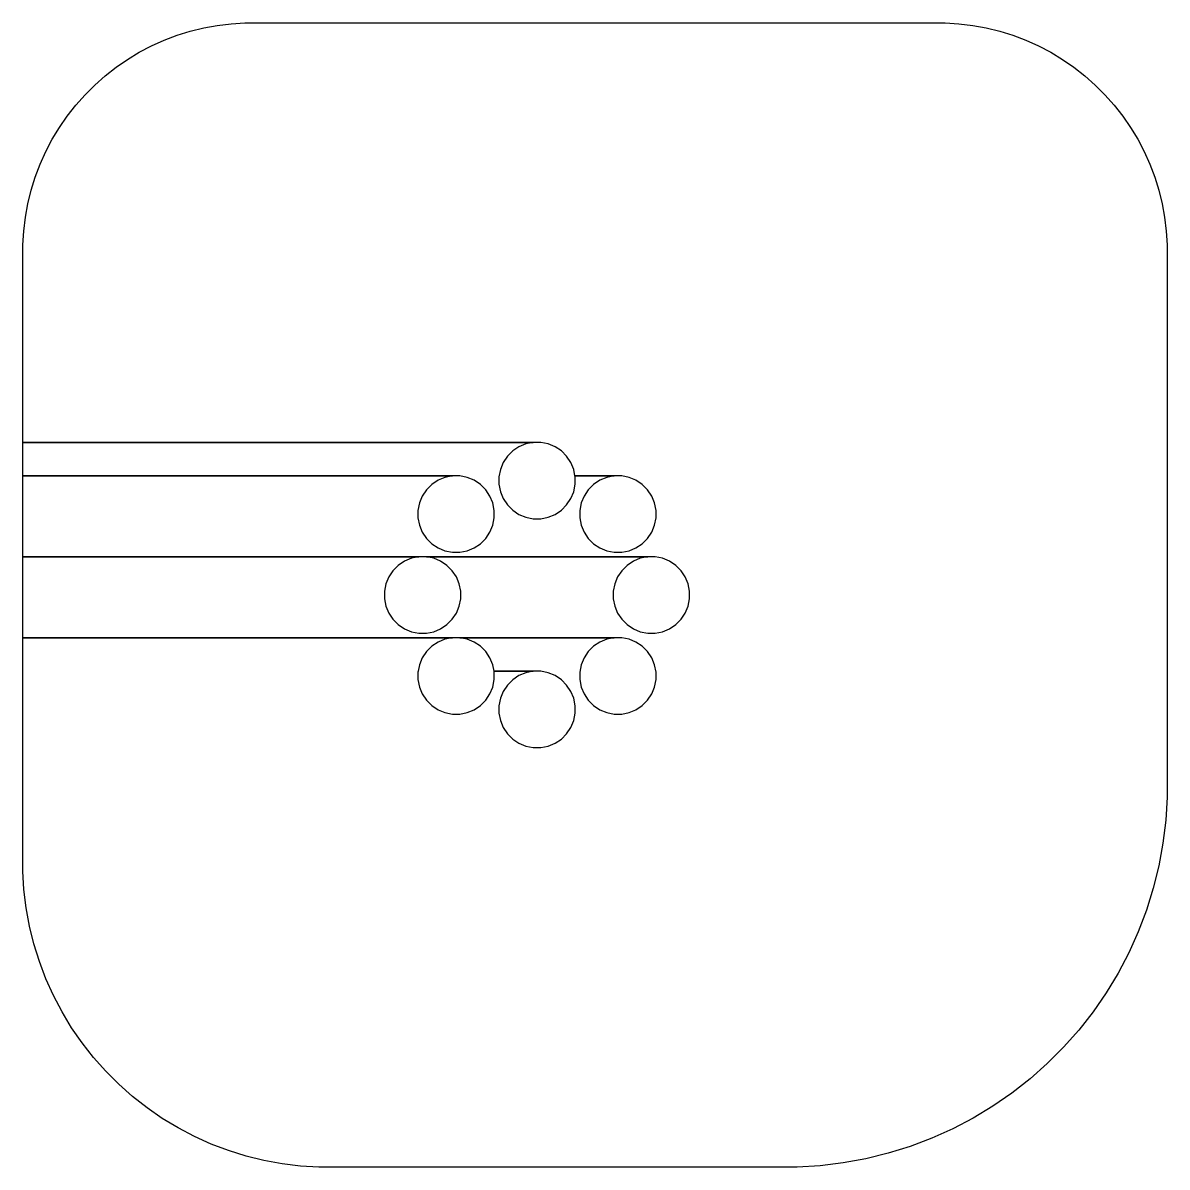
# Model space of a CAD drawing. Extents: x -37.5 to 37.5, y -37.5 to 37.5.
import ezdxf

# ---------------------------------------------------------------- set-up
doc = ezdxf.new("R2010")
doc.units = 0
doc.layers.add('L0D0_0', color=1, linetype='CONTINUOUS')

msp = doc.modelspace()

# ---------------------------------------------------------------- linework, layer by layer
at = {"layer": 'L0D0_0'}
msp.add_lwpolyline([(-18.104, -37.5), (-19.311, -37.427), (-20.511, -37.281), (-21.7, -37.063), (-22.873, -36.774), (-24.027, -36.415), (-25.157, -35.986), (-26.259, -35.49), (-27.33, -34.928), (-28.364, -34.303), (-29.359, -33.616), (-30.31, -32.871), (-31.215, -32.069), (-32.069, -31.215), (-32.871, -30.31), (-33.616, -29.359), (-34.303, -28.364), (-34.928, -27.33), (-35.49, -26.259), (-35.986, -25.157), (-36.415, -24.027), (-36.774, -22.873), (-37.063, -21.7), (-37.281, -20.511), (-37.427, -19.311), (-37.5, -18.104), (-37.5, -2.803), (-9.349, -2.803), (-9.832, -2.899), (-10.287, -3.088), (-10.697, -3.361), (-11.045, -3.709), (-11.318, -4.119), (-11.507, -4.574), (-11.592, -5), (-11.603, -5.057), (-11.603, -5.549), (-11.507, -6.032), (-11.318, -6.487), (-11.045, -6.897), (-10.697, -7.245), (-10.287, -7.518), (-9.832, -7.707), (-9.349, -7.803), (-8.857, -7.803), (-8.374, -7.707), (-7.919, -7.518), (-7.509, -7.245), (-7.161, -6.897), (-6.888, -6.487), (-6.699, -6.032), (-6.603, -5.549), (-6.603, -5.057), (-6.614, -5), (-4.046, -5), (-4.529, -5.096), (-4.984, -5.285), (-5.394, -5.558), (-5.742, -5.906), (-6.015, -6.316), (-6.204, -6.771), (-6.3, -7.254), (-6.3, -7.746), (-6.204, -8.229), (-6.015, -8.684), (-5.742, -9.094), (-5.394, -9.442), (-4.984, -9.715), (-4.529, -9.904), (-4.046, -10), (-3.554, -10), (-3.071, -9.904), (-2.616, -9.715), (-2.206, -9.442), (-1.858, -9.094), (-1.585, -8.684), (-1.396, -8.229), (-1.3, -7.746), (-1.3, -7.254), (-1.396, -6.771), (-1.585, -6.316), (-1.858, -5.906), (-2.206, -5.558), (-2.616, -5.285), (-3.071, -5.096), (-3.554, -5), (-6.614, -5), (-6.699, -4.574), (-6.888, -4.119), (-7.161, -3.709), (-7.509, -3.361), (-7.919, -3.088), (-8.374, -2.899), (-8.857, -2.803), (1.257, -2.803), (0.774, -2.899), (0.319, -3.088), (-0.091, -3.361), (-0.439, -3.709), (-0.712, -4.119), (-0.901, -4.574), (-0.997, -5.057), (-0.997, -5.549), (-0.901, -6.032), (-0.712, -6.487), (-0.439, -6.897), (-0.091, -7.245), (0.319, -7.518), (0.774, -7.707), (1.257, -7.803), (1.749, -7.803), (2.232, -7.707), (2.687, -7.518), (3.097, -7.245), (3.445, -6.897), (3.718, -6.487), (3.907, -6.032), (4.003, -5.549), (4.003, -5.057), (3.907, -4.574), (3.718, -4.119), (3.445, -3.709), (3.097, -3.361), (2.687, -3.088), (2.232, -2.899), (1.749, -2.803), (-37.5, -2.803), (-37.5, 2.5), (-11.546, 2.5), (-12.029, 2.404), (-12.484, 2.215), (-12.894, 1.942), (-13.242, 1.594), (-13.515, 1.184), (-13.704, 0.729), (-13.8, 0.246), (-13.8, -0.246), (-13.704, -0.729), (-13.515, -1.184), (-13.242, -1.594), (-12.894, -1.942), (-12.484, -2.215), (-12.029, -2.404), (-11.546, -2.5), (-11.054, -2.5), (-10.571, -2.404), (-10.116, -2.215), (-9.706, -1.942), (-9.358, -1.594), (-9.085, -1.184), (-8.896, -0.729), (-8.8, -0.246), (-8.8, 0.246), (-8.896, 0.729), (-9.085, 1.184), (-9.358, 1.594), (-9.706, 1.942), (-10.116, 2.215), (-10.571, 2.404), (-11.054, 2.5), (3.454, 2.5), (2.971, 2.404), (2.516, 2.215), (2.106, 1.942), (1.758, 1.594), (1.485, 1.184), (1.296, 0.729), (1.2, 0.246), (1.2, -0.246), (1.296, -0.729), (1.485, -1.184), (1.758, -1.594), (2.106, -1.942), (2.516, -2.215), (2.971, -2.404), (3.454, -2.5), (3.946, -2.5), (4.429, -2.404), (4.884, -2.215), (5.294, -1.942), (5.642, -1.594), (5.915, -1.184), (6.104, -0.729), (6.2, -0.246), (6.2, 0.246), (6.104, 0.729), (5.915, 1.184), (5.642, 1.594), (5.294, 1.942), (4.884, 2.215), (4.429, 2.404), (3.946, 2.5), (-37.5, 2.5), (-37.5, 7.803), (-9.349, 7.803), (-9.832, 7.707), (-10.287, 7.518), (-10.697, 7.245), (-11.045, 6.897), (-11.318, 6.487), (-11.507, 6.032), (-11.603, 5.549), (-11.603, 5.057), (-11.507, 4.574), (-11.318, 4.119), (-11.045, 3.709), (-10.697, 3.361), (-10.287, 3.088), (-9.832, 2.899), (-9.349, 2.803), (-8.857, 2.803), (-8.374, 2.899), (-7.919, 3.088), (-7.509, 3.361), (-7.161, 3.709), (-6.888, 4.119), (-6.699, 4.574), (-6.603, 5.057), (-6.603, 5.549), (-6.699, 6.032), (-6.888, 6.487), (-7.161, 6.897), (-7.509, 7.245), (-7.919, 7.518), (-8.374, 7.707), (-8.857, 7.803), (-37.5, 7.803), (-37.5, 10), (-4.046, 10), (-4.529, 9.904), (-4.984, 9.715), (-5.394, 9.442), (-5.742, 9.094), (-6.015, 8.684), (-6.204, 8.229), (-6.3, 7.746), (-6.3, 7.254), (-6.204, 6.771), (-6.015, 6.316), (-5.742, 5.906), (-5.394, 5.558), (-4.984, 5.285), (-4.529, 5.096), (-4.046, 5), (-3.554, 5), (-3.071, 5.096), (-2.616, 5.285), (-2.206, 5.558), (-1.858, 5.906), (-1.585, 6.316), (-1.396, 6.771), (-1.3, 7.254), (-1.3, 7.746), (-1.311, 7.803), (1.257, 7.803), (0.774, 7.707), (0.319, 7.518), (-0.091, 7.245), (-0.439, 6.897), (-0.712, 6.487), (-0.901, 6.032), (-0.997, 5.549), (-0.997, 5.057), (-0.901, 4.574), (-0.712, 4.119), (-0.439, 3.709), (-0.091, 3.361), (0.319, 3.088), (0.774, 2.899), (1.257, 2.803), (1.749, 2.803), (2.232, 2.899), (2.687, 3.088), (3.097, 3.361), (3.445, 3.709), (3.718, 4.119), (3.907, 4.574), (4.003, 5.057), (4.003, 5.549), (3.907, 6.032), (3.718, 6.487), (3.445, 6.897), (3.097, 7.245), (2.687, 7.518), (2.232, 7.707), (1.749, 7.803), (-1.311, 7.803), (-1.396, 8.229), (-1.585, 8.684), (-1.858, 9.094), (-2.206, 9.442), (-2.616, 9.715), (-3.071, 9.904), (-3.554, 10), (-37.5, 10), (-37.5, 22.953), (-37.445, 23.858), (-37.336, 24.758), (-37.173, 25.65), (-36.956, 26.53), (-36.686, 27.395), (-36.365, 28.243), (-35.992, 29.07), (-35.571, 29.872), (-35.102, 30.648), (-34.587, 31.394), (-34.028, 32.108), (-33.427, 32.786), (-32.786, 33.427), (-32.108, 34.028), (-31.394, 34.587), (-30.648, 35.102), (-29.872, 35.571), (-29.07, 35.992), (-28.243, 36.365), (-27.395, 36.686), (-26.53, 36.956), (-25.65, 37.173), (-24.758, 37.336), (-23.858, 37.445), (-22.953, 37.5), (22.953, 37.5), (23.858, 37.445), (24.758, 37.336), (25.65, 37.173), (26.53, 36.956), (27.395, 36.686), (28.243, 36.365), (29.07, 35.992), (29.872, 35.571), (30.648, 35.102), (31.394, 34.587), (32.108, 34.028), (32.786, 33.427), (33.427, 32.786), (34.028, 32.108), (34.587, 31.394), (35.102, 30.648), (35.571, 29.872), (35.992, 29.07), (36.365, 28.243), (36.686, 27.395), (36.956, 26.53), (37.173, 25.65), (37.336, 24.758), (37.445, 23.858), (37.5, 22.953), (37.5, -13.255), (37.409, -14.764), (37.227, -16.263), (36.954, -17.749), (36.593, -19.216), (36.143, -20.659), (35.608, -22.071), (34.987, -23.449), (34.285, -24.787), (33.504, -26.08), (32.645, -27.323), (31.714, -28.513), (30.712, -29.644), (29.644, -30.712), (28.513, -31.714), (27.323, -32.645), (26.08, -33.504), (24.787, -34.285), (23.449, -34.987), (22.071, -35.608), (20.659, -36.143), (19.216, -36.593), (17.749, -36.954), (16.263, -37.227), (14.764, -37.409), (13.255, -37.5)], close=True, dxfattribs=at)

doc.saveas('drawing.dxf')
